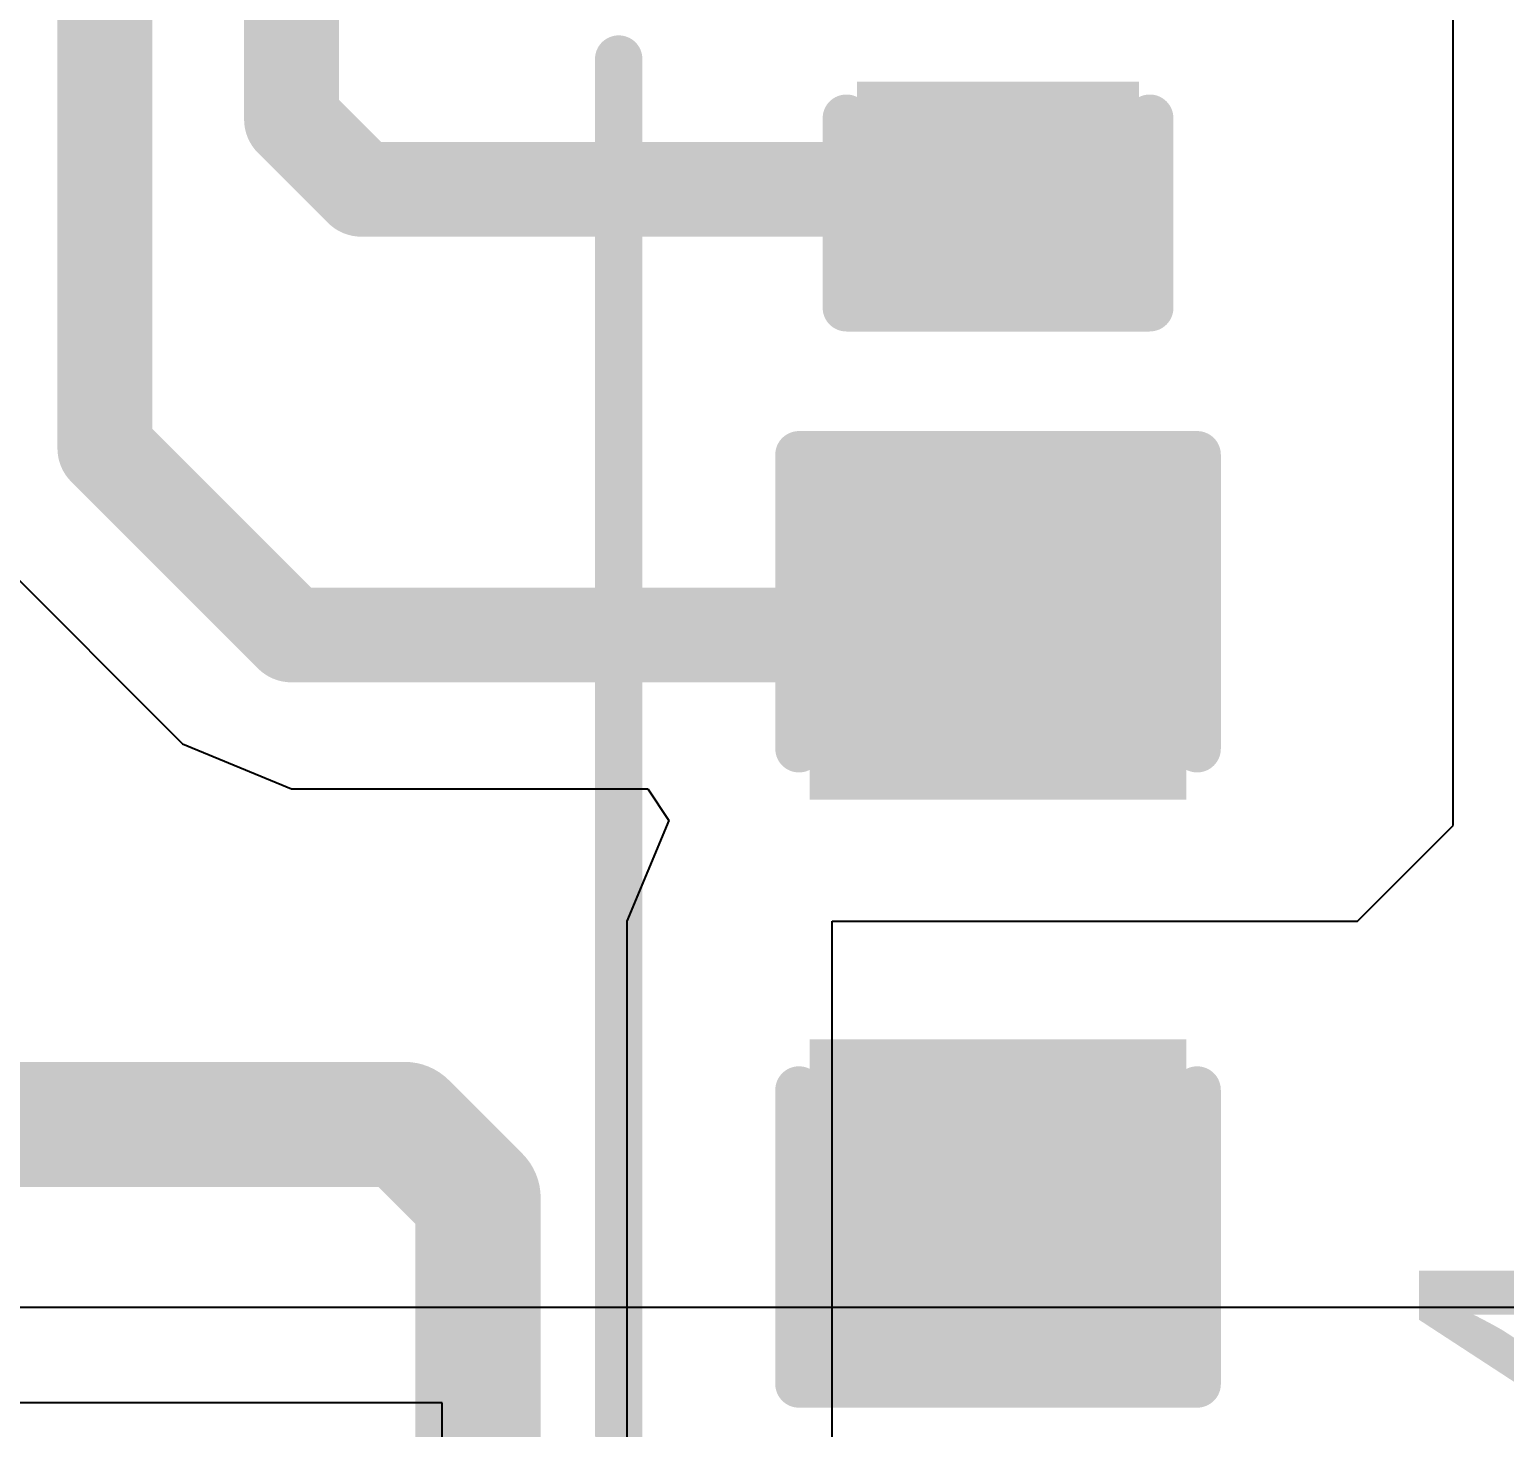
# Model space of a CAD drawing. Header units: inches. Extents: x -4 to 5258, y -4 to 5281.
# Drawn here: x 99.484 to 103.436, y 30.116 to 33.861 of the extents above; entities that cross this region are included whole.
import ezdxf

# ---------------------------------------------------------------- set-up
doc = ezdxf.new("R2010")
doc.units = ezdxf.units.IN
for name, color, linetype in [('Layer 2', 76, 'Continuous'), ('Top Layer', 1, 'Continuous'), ('Top Overlay', 2, 'Continuous'), ('Top Paste', 8, 'Continuous'), ('Top Solder', 216, 'Continuous')]:
    doc.layers.add(name, color=color, linetype=linetype)
doc.styles.add('Arial', font='', dxfattribs={"height": 0.2})
doc.styles.get('Arial').set_extended_font_data('Arial')

# ---------------------------------------------------------------- blocks, each defined once
blk = doc.blocks.new('HTSSOP_38_EP_4_4___14')
at = {"layer": 'Top Overlay'}
blk.add_lwpolyline([(1.8288, 4.8768, 0.127, 0.127, 0), (-1.8542, 4.8768, 0.127, 0.127, 0)], format="xyseb", dxfattribs=at)
for points in [[(-1.886, 4.8768, 0.0635, 0.0635, 1), (-1.8224, 4.8768, 0.0635, 0.0635, 1)], [(1.7971, 4.8768, 0.0635, 0.0635, 1), (1.8605, 4.8768, 0.0635, 0.0635, 1)]]:
    blk.add_lwpolyline(points, format="xyseb", close=True, dxfattribs=at)
blk = doc.blocks.new('C___0603_257')
at = {"layer": 'Top Layer'}
for points in [[(-0.381, 0.4445), (-0.381, -0.4445), (-1.143, -0.4445), (-1.143, 0.4445)], [(1.143, 0.4445), (1.143, -0.4445), (0.381, -0.4445), (0.381, 0.4445)]]:
    blk.add_hatch(color=1, dxfattribs=at).paths.add_polyline_path(points)
at = {"layer": 'Top Paste'}
for points in [[(-0.381, 0.4445), (-0.381, -0.4445), (-1.143, -0.4445), (-1.143, 0.4445)], [(1.143, 0.4445), (1.143, -0.4445), (0.381, -0.4445), (0.381, 0.4445)]]:
    blk.add_hatch(color=8, dxfattribs=at).paths.add_polyline_path(points)
at = {"layer": 'Top Solder'}
for points in [[(-0.321, 0.5045), (-0.321, -0.5045), (-1.203, -0.5045), (-1.203, 0.5045)], [(1.203, 0.5045), (1.203, -0.5045), (0.321, -0.5045), (0.321, 0.5045)]]:
    blk.add_hatch(color=216, dxfattribs=at).paths.add_polyline_path(points)
at = {"layer": 'Top Overlay'}
for points in [[(-1.2446, -0.5334, 0.127, 0.127, 0), (-1.2446, 0.5334, 0.127, 0.127, 0)], [(-0.4572, 0.5334, 0.127, 0.127, 0), (-1.2446, 0.5334, 0.127, 0.127, 0)], [(1.2446, 0.5334, 0.127, 0.127, 0), (0.4572, 0.5334, 0.127, 0.127, 0)], [(1.2446, -0.5334, 0.127, 0.127, 0), (1.2446, 0.5334, 0.127, 0.127, 0)], [(-0.4572, -0.5334, 0.127, 0.127, 0), (-1.2446, -0.5334, 0.127, 0.127, 0)], [(1.2446, -0.5334, 0.127, 0.127, 0), (0.4572, -0.5334, 0.127, 0.127, 0)]]:
    blk.add_lwpolyline(points, format="xyseb", dxfattribs=at)
for points in [[(-1.2764, 0.5334, 0.0635, 0.0635, 1), (-1.2128, 0.5334, 0.0635, 0.0635, 1)], [(-1.2764, 0.5334, 0.0635, 0.0635, 1), (-1.2128, 0.5334, 0.0635, 0.0635, 1)], [(-0.4889, 0.5334, 0.0635, 0.0635, 1), (-0.4254, 0.5334, 0.0635, 0.0635, 1)], [(0.4254, 0.5334, 0.0635, 0.0635, 1), (0.4889, 0.5334, 0.0635, 0.0635, 1)], [(1.2128, 0.5334, 0.0635, 0.0635, 1), (1.2764, 0.5334, 0.0635, 0.0635, 1)], [(1.2128, 0.5334, 0.0635, 0.0635, 1), (1.2764, 0.5334, 0.0635, 0.0635, 1)], [(-1.2764, -0.5334, 0.0635, 0.0635, 1), (-1.2128, -0.5334, 0.0635, 0.0635, 1)], [(-1.2764, -0.5334, 0.0635, 0.0635, 1), (-1.2128, -0.5334, 0.0635, 0.0635, 1)], [(-0.4889, -0.5334, 0.0635, 0.0635, 1), (-0.4254, -0.5334, 0.0635, 0.0635, 1)], [(0.4254, -0.5334, 0.0635, 0.0635, 1), (0.4889, -0.5334, 0.0635, 0.0635, 1)], [(1.2128, -0.5334, 0.0635, 0.0635, 1), (1.2764, -0.5334, 0.0635, 0.0635, 1)], [(1.2128, -0.5334, 0.0635, 0.0635, 1), (1.2764, -0.5334, 0.0635, 0.0635, 1)]]:
    blk.add_lwpolyline(points, format="xyseb", close=True, dxfattribs=at)
blk = doc.blocks.new('____0402_264')
at = {"layer": 'Top Layer'}
for points in [[(-0.6985, -0.3175), (-0.6985, 0.3175), (-0.2413, 0.3175), (-0.2413, -0.3175)], [(0.2413, -0.3175), (0.2413, 0.3175), (0.6985, 0.3175), (0.6985, -0.3175)]]:
    blk.add_hatch(color=1, dxfattribs=at).paths.add_polyline_path(points)
at = {"layer": 'Top Paste'}
for points in [[(-0.6985, -0.3175), (-0.6985, 0.3175), (-0.2413, 0.3175), (-0.2413, -0.3175)], [(0.2413, -0.3175), (0.2413, 0.3175), (0.6985, 0.3175), (0.6985, -0.3175)]]:
    blk.add_hatch(color=8, dxfattribs=at).paths.add_polyline_path(points)
at = {"layer": 'Top Solder'}
for points in [[(-0.7585, -0.3775), (-0.7585, 0.3775), (-0.1813, 0.3775), (-0.1813, -0.3775)], [(0.1813, -0.3775), (0.1813, 0.3775), (0.7585, 0.3775), (0.7585, -0.3775)]]:
    blk.add_hatch(color=216, dxfattribs=at).paths.add_polyline_path(points)
at = {"layer": 'Top Overlay'}
for points in [[(-0.7874, 0.4064, 0.127, 0.127, 0), (-0.2794, 0.4064, 0.127, 0.127, 0)], [(-0.7874, 0.4064, 0.127, 0.127, 0), (-0.7874, -0.4064, 0.127, 0.127, 0)], [(0.2794, 0.4064, 0.127, 0.127, 0), (0.7874, 0.4064, 0.127, 0.127, 0)], [(0.7874, 0.4064, 0.127, 0.127, 0), (0.7874, -0.4064, 0.127, 0.127, 0)], [(-0.7874, -0.4064, 0.127, 0.127, 0), (-0.2794, -0.4064, 0.127, 0.127, 0)], [(0.2794, -0.4064, 0.127, 0.127, 0), (0.7874, -0.4064, 0.127, 0.127, 0)]]:
    blk.add_lwpolyline(points, format="xyseb", dxfattribs=at)
for points in [[(-0.8191, 0.4064, 0.0635, 0.0635, 1), (-0.7556, 0.4064, 0.0635, 0.0635, 1)], [(-0.8191, 0.4064, 0.0635, 0.0635, 1), (-0.7556, 0.4064, 0.0635, 0.0635, 1)], [(-0.3111, 0.4064, 0.0635, 0.0635, 1), (-0.2477, 0.4064, 0.0635, 0.0635, 1)], [(0.2477, 0.4064, 0.0635, 0.0635, 1), (0.3111, 0.4064, 0.0635, 0.0635, 1)], [(0.7556, 0.4064, 0.0635, 0.0635, 1), (0.8191, 0.4064, 0.0635, 0.0635, 1)], [(0.7556, 0.4064, 0.0635, 0.0635, 1), (0.8191, 0.4064, 0.0635, 0.0635, 1)], [(-0.8191, -0.4064, 0.0635, 0.0635, 1), (-0.7556, -0.4064, 0.0635, 0.0635, 1)], [(-0.8191, -0.4064, 0.0635, 0.0635, 1), (-0.7556, -0.4064, 0.0635, 0.0635, 1)], [(-0.3111, -0.4064, 0.0635, 0.0635, 1), (-0.2477, -0.4064, 0.0635, 0.0635, 1)], [(0.2477, -0.4064, 0.0635, 0.0635, 1), (0.3111, -0.4064, 0.0635, 0.0635, 1)], [(0.7556, -0.4064, 0.0635, 0.0635, 1), (0.8191, -0.4064, 0.0635, 0.0635, 1)], [(0.7556, -0.4064, 0.0635, 0.0635, 1), (0.8191, -0.4064, 0.0635, 0.0635, 1)]]:
    blk.add_lwpolyline(points, format="xyseb", close=True, dxfattribs=at)

msp = doc.modelspace()

# ---------------------------------------------------------------- linework, layer by layer
at = {"layer": 'Layer 2'}
msp.add_line((117.5499, 30.4375), (98.9851, 30.4375), dxfattribs=at)
at = {"layer": 'Top Layer'}
for p, q in [((103.2983, 31.729), (103.2983, 35.7261)), ((99.3939, 32.4479), (99.8939, 31.9479)), ((99.8939, 31.9479), (100.1855, 31.8271)), ((100.1855, 31.8271), (101.1401, 31.8271)), ((101.1401, 31.8271), (101.1965, 31.7427)), ((101.1965, 31.7427), (101.0845, 31.4723)), ((103.0415, 31.4723), (103.2983, 31.729)), ((101.0845, 31.4723), (101.0845, 28.7435)), ((101.6344, 28.7336), (101.6344, 31.4723)), ((101.6344, 31.4723), (103.0415, 31.4723)), ((99.5896, 30.182), (98.7816, 30.182)), ((99.7816, 30.182), (99.5896, 30.182)), ((99.5896, 30.182), (99.5896, 30.182)), ((100.5896, 30.182), (99.7816, 30.182)), ((99.7816, 30.182), (99.7816, 30.182)), ((100.5896, 29.5422), (100.5896, 30.182))]:
    msp.add_line(p, q, dxfattribs=at)
for points in [[(99.6855, 32.7395, 0.254, 0.254, 0), (99.6855, 34.728, 0.254, 0.254, 0)], [(100.1856, 33.6206, 0.254, 0.254, 0), (100.1856, 34.728, 0.254, 0.254, 0)], [(100.1856, 33.6206, 0.254, 0.254, 0), (100.3729, 33.4334, 0.254, 0.254, 0)], [(100.3729, 33.4334, 0.254, 0.254, 0), (102.0787, 33.4334, 0.254, 0.254, 0)], [(99.6855, 32.7395, 0.254, 0.254, 0), (100.1855, 32.2395, 0.254, 0.254, 0)], [(100.1855, 32.2395, 0.254, 0.254, 0), (102.0787, 32.2395, 0.254, 0.254, 0)], [(98.1856, 30.9279, 0.3356, 0.3356, 0), (100.4889, 30.9279, 0.3356, 0.3356, 0)], [(100.4889, 30.9279, 0.3356, 0.3356, 0), (100.6855, 30.7313, 0.3356, 0.3356, 0)], [(100.6855, 29.128, 0.3356, 0.3356, 0), (100.6855, 30.7313, 0.3356, 0.3356, 0)]]:
    msp.add_lwpolyline(points, format="xyseb", dxfattribs=at)
for points in [[(100.1221, 33.6206, 0.127, 0.127, 1), (100.2491, 33.6206, 0.127, 0.127, 1)], [(100.1221, 33.6206, 0.127, 0.127, 1), (100.2491, 33.6206, 0.127, 0.127, 1)], [(100.3094, 33.4334, 0.127, 0.127, 1), (100.4364, 33.4334, 0.127, 0.127, 1)], [(100.3094, 33.4334, 0.127, 0.127, 1), (100.4364, 33.4334, 0.127, 0.127, 1)], [(102.0152, 33.4334, 0.127, 0.127, 1), (102.1422, 33.4334, 0.127, 0.127, 1)], [(99.622, 32.7395, 0.127, 0.127, 1), (99.749, 32.7395, 0.127, 0.127, 1)], [(99.622, 32.7395, 0.127, 0.127, 1), (99.749, 32.7395, 0.127, 0.127, 1)], [(100.122, 32.2395, 0.127, 0.127, 1), (100.249, 32.2395, 0.127, 0.127, 1)], [(100.122, 32.2395, 0.127, 0.127, 1), (100.249, 32.2395, 0.127, 0.127, 1)], [(102.0152, 32.2395, 0.127, 0.127, 1), (102.1422, 32.2395, 0.127, 0.127, 1)], [(100.405, 30.9279, 0.1678, 0.1678, 1), (100.5728, 30.9279, 0.1678, 0.1678, 1)], [(100.405, 30.9279, 0.1678, 0.1678, 1), (100.5728, 30.9279, 0.1678, 0.1678, 1)], [(100.6016, 30.7313, 0.1678, 0.1678, 1), (100.7694, 30.7313, 0.1678, 0.1678, 1)], [(100.6016, 30.7313, 0.1678, 0.1678, 1), (100.7694, 30.7313, 0.1678, 0.1678, 1)]]:
    msp.add_lwpolyline(points, format="xyseb", close=True, dxfattribs=at)

# ---------------------------------------------------------------- block references
for name, p, rotation in [('HTSSOP_38_EP_4_4___14', (96.1855, 31.928), 270), ('____0402_264', (102.0787, 33.9033), 90), ('C___0603_257', (102.0787, 31.4775), 270)]:
    msp.add_blockref(name, p, dxfattribs=dict(rotation=rotation))

# ---------------------------------------------------------------- texts
at = {"layer": 'Top Overlay', "style": 'Arial'}
msp.add_text('C54', height=1.016, rotation=90, dxfattribs=at).set_placement((104.2221, 28.1114))

doc.saveas('drawing.dxf')
